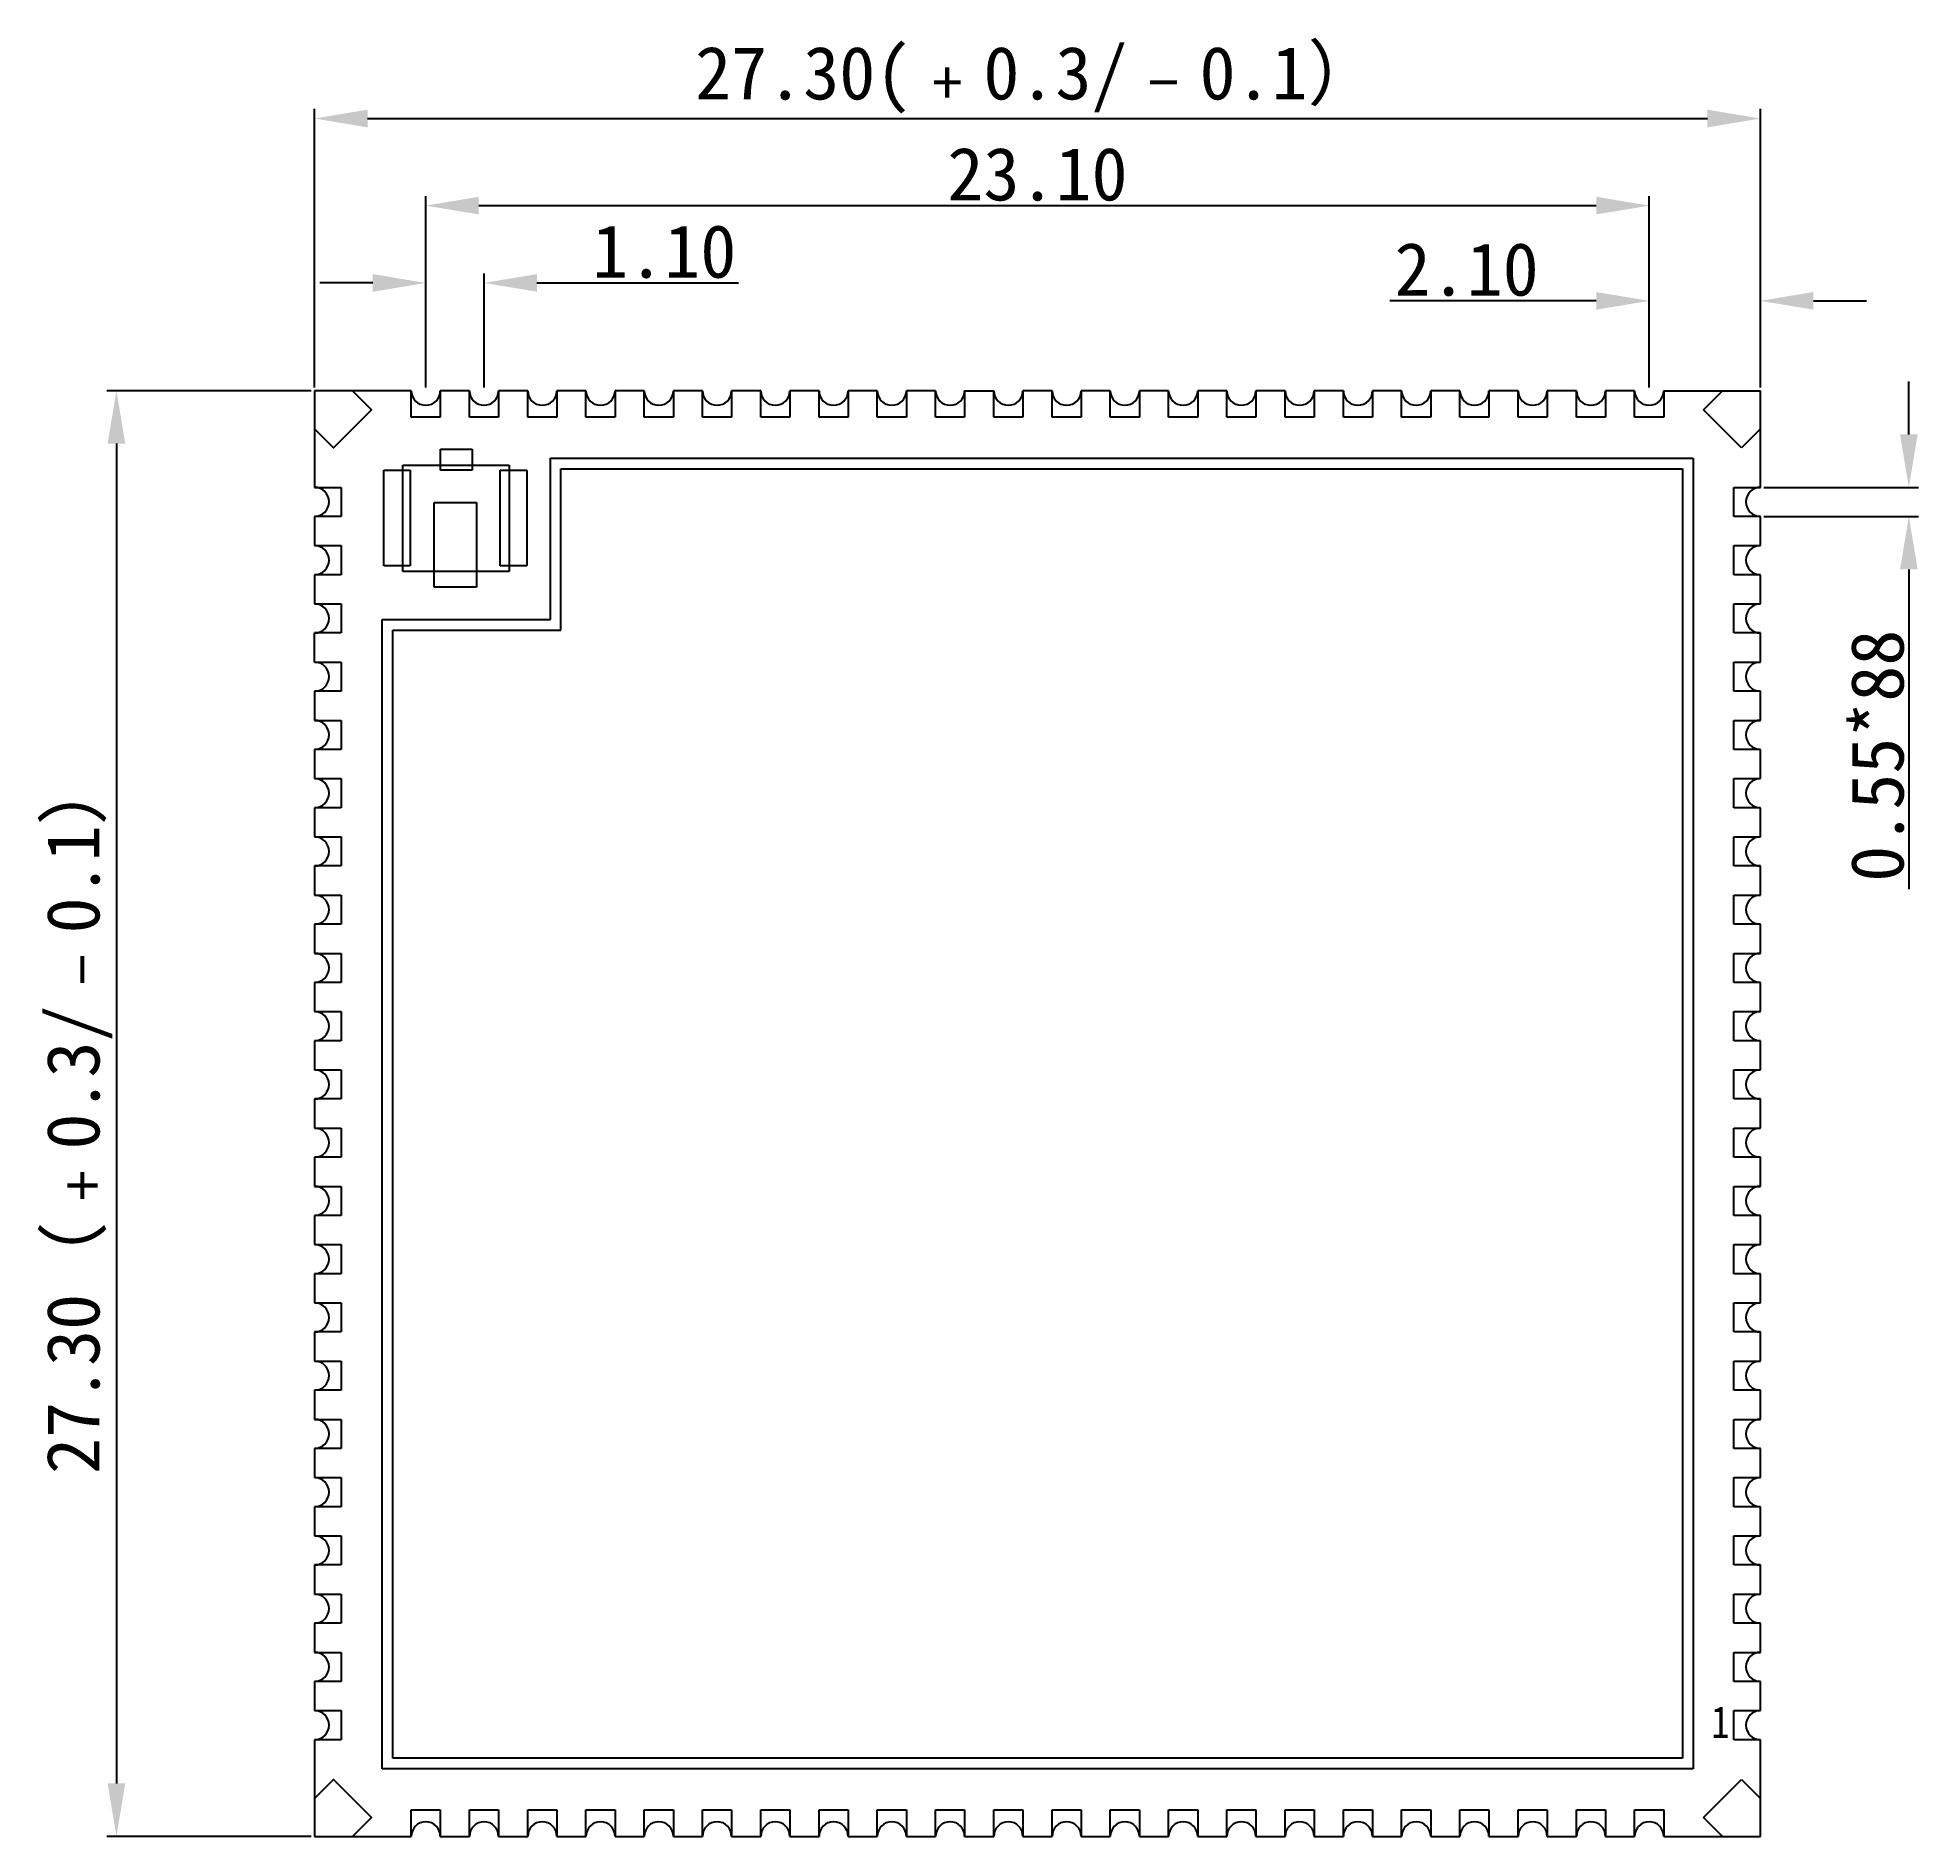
# Model space of a CAD drawing. Extents: x -18.8 to 16.7, y -13.7 to 20.3.
import ezdxf
from ezdxf.enums import TextEntityAlignment as Align

# ---------------------------------------------------------------- set-up
doc = ezdxf.new("R2010")
doc.units = 0
doc.header["$MEASUREMENT"] = 0
doc.layers.get('0').update_dxf_attribs({"linetype": 'CONTINUOUS'})
doc.layers.get('Defpoints').update_dxf_attribs({"linetype": 'CONTINUOUS'})
doc.layers.add('PG_SILKSCREEN_TOP', color=85, linetype='CONTINUOUS')
doc.layers.add('PIN_TOP', color=80, linetype='CONTINUOUS')
doc.styles.get("Standard").update_dxf_attribs({"font": 'SimSun.ttf'})
doc.dimstyles.get("Standard").update_dxf_attribs({"dimtxt": 1, "dimasz": 1, "dimexe": 0.18, "dimexo": 0.0625, "dimgap": 0.09, "dimtad": 1, "dimzin": 0, "dimdsep": 46, "dimtxsty": 'STANDARD', "dimcen": 0.09, "dimadec": 0, "dimazin": 0, "dimtfac": 1, "dimtofl": 0, "dimtmove": 0, "dimatfit": 3, "dimfxl": 1, "dimtolj": 1, "dimtzin": 0, "dimarcsym": 0})

# ---------------------------------------------------------------- blocks, each defined once
blk = doc.blocks.new('*D15')
at = {"color": 0, "linetype": 'Continuous', "lineweight": -2, "transparency": 16777216}
for p, q in [((-12.501, 15.669), (-13.501, 15.669)), ((-11.501, 13.696), (-11.501, 15.849)), ((-10.401, 13.696), (-10.401, 15.849)), ((-9.401, 15.669), (-5.595, 15.669))]:
    blk.add_line(p, q, dxfattribs=at)
at = {"color": 0, "linetype": 'Continuous', "transparency": 16777216}
for points in [[(-12.501, 15.836), (-12.501, 15.503), (-11.501, 15.669)], [(-9.401, 15.836), (-9.401, 15.503), (-10.401, 15.669)]]:
    blk.add_solid(points, dxfattribs=at)
at = {"layer": 'Defpoints', "color": 0, "linetype": 'Continuous', "transparency": 16777216}
for p in [(-10.401, 15.669), (-11.501, 13.634), (-10.401, 13.634)]:
    blk.add_point(p, dxfattribs=at)
at = {"color": 0, "linetype": 'Continuous', "transparency": 16777216, "insert": (-6.998, 16.259), "char_height": 1, "attachment_point": 5}
blk.add_mtext('\\A1;1.10', dxfattribs=at)
blk = doc.blocks.new('*D16')
at = {"color": 0, "linetype": 'Continuous', "lineweight": -2, "transparency": 16777216}
for p, q in [((-13.601, 13.696), (-13.601, 18.954)), ((13.699, 13.696), (13.699, 18.954)), ((-12.601, 18.774), (12.699, 18.774))]:
    blk.add_line(p, q, dxfattribs=at)
at = {"color": 0, "linetype": 'Continuous', "transparency": 16777216}
for points in [[(-12.601, 18.941), (-12.601, 18.607), (-13.601, 18.774)], [(12.699, 18.941), (12.699, 18.607), (13.699, 18.774)]]:
    blk.add_solid(points, dxfattribs=at)
at = {"layer": 'Defpoints', "color": 0, "linetype": 'Continuous', "transparency": 16777216}
for p in [(13.699, 18.774), (-13.601, 13.634), (13.699, 13.634)]:
    blk.add_point(p, dxfattribs=at)
at = {"color": 0, "linetype": 'Continuous', "transparency": 16777216, "insert": (0.049, 19.501), "char_height": 1, "attachment_point": 5}
blk.add_mtext('\\A1;27.30{\\fSimSun|b0|i0|c134|p2;(\\fSimSun|b0|i0|c136|p2;﹢\\fSimSun|b0|i0|c134|p2;0.3/\\fSimSun|b0|i0|c136|p2;﹣\\fSimSun|b0|i0|c134|p2;0.1）}', dxfattribs=at)
blk = doc.blocks.new('*D17')
at = {"layer": 'Defpoints', "color": 0, "linetype": 'Continuous', "transparency": 16777216}
for p in [(-13.601, 13.634), (-17.341, -13.666), (-13.601, -13.666)]:
    blk.add_point(p, dxfattribs=at)
at = {"layer": 'PG_SILKSCREEN_TOP', "color": 0, "linetype": 'Continuous', "lineweight": -2, "transparency": 16777216}
for p, q in [((-13.663, 13.634), (-17.521, 13.634)), ((-17.341, 12.634), (-17.341, -12.666)), ((-13.663, -13.666), (-17.521, -13.666))]:
    blk.add_line(p, q, dxfattribs=at)
at = {"layer": 'PG_SILKSCREEN_TOP', "color": 0, "linetype": 'Continuous', "transparency": 16777216}
for points in [[(-17.508, 12.634), (-17.175, 12.634), (-17.341, 13.634)], [(-17.508, -12.666), (-17.175, -12.666), (-17.341, -13.666)]]:
    blk.add_solid(points, dxfattribs=at)
at = {"layer": 'PG_SILKSCREEN_TOP', "color": 0, "linetype": 'Continuous', "transparency": 16777216, "insert": (-18.04, -0.016), "char_height": 1, "attachment_point": 5, "rotation": 90}
blk.add_mtext('\\A1;27.30{\\fSimSun|b0|i0|c134|p2;（\\fSimSun|b0|i0|c136|p2;﹢}0.3{\\fSimSun|b0|i0|c134|p2;/\\fSimSun|b0|i0|c136|p2;﹣}0.1{\\fSimSun|b0|i0|c134|p2;）}', dxfattribs=at)
blk = doc.blocks.new('*D19')
at = {"layer": 'Defpoints', "color": 0, "linetype": 'Continuous', "transparency": 16777216}
for p in [(11.599, 15.331), (11.599, 13.634), (13.699, 13.634)]:
    blk.add_point(p, dxfattribs=at)
at = {"layer": 'PG_SILKSCREEN_TOP', "color": 0, "linetype": 'Continuous', "lineweight": -2, "transparency": 16777216}
for p, q in [((10.599, 15.331), (6.704, 15.331)), ((11.599, 13.696), (11.599, 15.511)), ((13.699, 13.696), (13.699, 15.511)), ((14.699, 15.331), (15.699, 15.331))]:
    blk.add_line(p, q, dxfattribs=at)
at = {"layer": 'PG_SILKSCREEN_TOP', "color": 0, "linetype": 'Continuous', "transparency": 16777216}
for points in [[(10.599, 15.497), (10.599, 15.164), (11.599, 15.331)], [(14.699, 15.497), (14.699, 15.164), (13.699, 15.331)]]:
    blk.add_solid(points, dxfattribs=at)
at = {"layer": 'PG_SILKSCREEN_TOP', "color": 0, "linetype": 'Continuous', "transparency": 16777216, "insert": (8.152, 15.921), "char_height": 1, "attachment_point": 5}
blk.add_mtext('\\A1;2.10', dxfattribs=at)
blk = doc.blocks.new('*D20')
at = {"layer": 'Defpoints', "color": 0, "linetype": 'Continuous', "transparency": 16777216}
for p in [(11.599, 17.129), (-11.501, 13.634), (11.599, 13.634)]:
    blk.add_point(p, dxfattribs=at)
at = {"layer": 'PG_SILKSCREEN_TOP', "color": 0, "linetype": 'Continuous', "lineweight": -2, "transparency": 16777216}
for p, q in [((-11.501, 13.696), (-11.501, 17.309)), ((-10.501, 17.129), (10.599, 17.129)), ((11.599, 13.696), (11.599, 17.309))]:
    blk.add_line(p, q, dxfattribs=at)
at = {"layer": 'PG_SILKSCREEN_TOP', "color": 0, "linetype": 'Continuous', "transparency": 16777216}
for points in [[(-10.501, 17.296), (-10.501, 16.963), (-11.501, 17.129)], [(10.599, 17.296), (10.599, 16.963), (11.599, 17.129)]]:
    blk.add_solid(points, dxfattribs=at)
at = {"layer": 'PG_SILKSCREEN_TOP', "color": 0, "linetype": 'Continuous', "transparency": 16777216, "insert": (0.049, 17.719), "char_height": 1, "attachment_point": 5}
blk.add_mtext('\\A1;23.10', dxfattribs=at)
blk = doc.blocks.new('*D21')
at = {"layer": 'Defpoints', "color": 0, "linetype": 'Continuous', "transparency": 16777216}
for p in [(13.699, 11.809), (13.699, 11.259), (16.501, 11.259)]:
    blk.add_point(p, dxfattribs=at)
at = {"layer": 'PG_SILKSCREEN_TOP', "color": 0, "linetype": 'Continuous', "lineweight": -2, "transparency": 16777216}
for p, q in [((16.501, 12.809), (16.501, 13.809)), ((13.762, 11.809), (16.681, 11.809)), ((13.762, 11.259), (16.681, 11.259)), ((16.501, 10.259), (16.501, 4.224))]:
    blk.add_line(p, q, dxfattribs=at)
at = {"layer": 'PG_SILKSCREEN_TOP', "color": 0, "linetype": 'Continuous', "transparency": 16777216}
for points in [[(16.335, 12.809), (16.668, 12.809), (16.501, 11.809)], [(16.335, 10.259), (16.668, 10.259), (16.501, 11.259)]]:
    blk.add_solid(points, dxfattribs=at)
at = {"layer": 'PG_SILKSCREEN_TOP', "color": 0, "linetype": 'Continuous', "transparency": 16777216, "insert": (15.911, 6.741), "char_height": 1, "attachment_point": 5, "rotation": 90}
blk.add_mtext('\\A1;0.55*88', dxfattribs=at)

msp = doc.modelspace()

# ---------------------------------------------------------------- linework, layer by layer
at = {"layer": 'PG_SILKSCREEN_TOP', "color": 0, "linetype": 'Continuous'}
for p, q in [((-11.776, 13.634), (-13.601, 13.634)), ((-13.601, 13.634), (-13.601, 11.809)), ((-10.676, 13.633), (-11.226, 13.633)), ((-9.576, 13.633), (-10.126, 13.633)), ((-8.476, 13.633), (-9.026, 13.633)), ((-7.376, 13.634), (-7.926, 13.634)), ((-6.276, 13.634), (-6.826, 13.633)), ((-5.176, 13.634), (-5.726, 13.633)), ((-4.076, 13.634), (-4.626, 13.634)), ((-2.976, 13.633), (-3.526, 13.633)), ((-1.876, 13.633), (-2.426, 13.633)), ((-0.776, 13.623), (-1.326, 13.623)), ((0.324, 13.634), (-0.226, 13.634)), ((1.424, 13.634), (0.874, 13.633)), ((2.524, 13.634), (1.974, 13.633)), ((3.624, 13.634), (3.074, 13.634)), ((4.724, 13.634), (4.174, 13.634)), ((5.824, 13.633), (5.274, 13.633)), ((6.924, 13.633), (6.374, 13.634)), ((8.024, 13.634), (7.474, 13.634)), ((9.124, 13.634), (8.574, 13.634)), ((10.224, 13.634), (9.674, 13.633)), ((11.324, 13.634), (10.774, 13.634)), ((11.874, 13.634), (13.699, 13.634)), ((13.699, 11.809), (13.699, 13.634)), ((-13.601, 11.259), (-13.601, 10.709)), ((13.699, 10.709), (13.699, 11.259)), ((-13.601, 10.159), (-13.601, 9.609)), ((13.699, 9.609), (13.699, 10.159)), ((-13.6, 8.509), (-13.601, 9.059)), ((13.699, 8.509), (13.699, 9.059)), ((-13.601, 7.959), (-13.601, 7.409)), ((13.699, 7.409), (13.699, 7.959)), ((-13.6, 6.859), (-13.6, 6.309)), ((13.699, 6.309), (13.699, 6.859)), ((-13.601, 5.759), (-13.601, 5.209)), ((13.699, 5.209), (13.698, 5.759)), ((-13.601, 4.659), (-13.601, 4.109)), ((13.699, 4.109), (13.699, 4.659)), ((-13.601, 3.559), (-13.601, 3.009)), ((13.699, 3.009), (13.699, 3.559)), ((-13.601, 2.459), (-13.6, 1.909)), ((13.699, 1.909), (13.699, 2.459)), ((-13.601, 1.359), (-13.6, 0.809)), ((13.699, 0.809), (13.699, 1.359)), ((-13.601, 0.259), (-13.601, -0.291)), ((13.699, -0.291), (13.699, 0.259)), ((-13.6, -0.841), (-13.6, -1.391)), ((13.699, -1.391), (13.698, -0.841)), ((-13.601, -1.941), (-13.601, -2.491)), ((13.699, -2.491), (13.698, -1.941)), ((-13.6, -3.041), (-13.6, -3.591)), ((13.699, -3.591), (13.699, -3.041)), ((-13.601, -4.141), (-13.601, -4.691)), ((13.699, -4.691), (13.699, -4.141)), ((-13.601, -5.241), (-13.601, -5.791)), ((13.699, -5.791), (13.699, -5.241)), ((-13.601, -6.341), (-13.601, -6.891)), ((13.699, -6.891), (13.699, -6.341)), ((-13.601, -7.441), (-13.601, -7.991)), ((13.699, -7.991), (13.699, -7.441)), ((-13.601, -8.541), (-13.601, -9.091)), ((13.699, -9.091), (13.699, -8.541)), ((-13.601, -9.641), (-13.601, -10.191)), ((13.699, -10.191), (13.699, -9.641)), ((-13.601, -10.741), (-13.601, -11.291)), ((13.699, -11.291), (13.698, -10.741)), ((-13.601, -11.841), (-13.601, -13.666)), ((13.699, -13.666), (13.699, -11.841)), ((-13.601, -13.666), (-11.776, -13.666)), ((-11.226, -13.666), (-10.676, -13.666)), ((-10.126, -13.666), (-9.576, -13.666)), ((-9.026, -13.666), (-8.476, -13.666)), ((-7.926, -13.666), (-7.376, -13.666)), ((-6.826, -13.666), (-6.276, -13.666)), ((-5.726, -13.666), (-5.176, -13.666)), ((-4.626, -13.666), (-4.076, -13.666)), ((-3.526, -13.666), (-2.976, -13.666)), ((-2.426, -13.666), (-1.876, -13.666)), ((-1.326, -13.666), (-0.776, -13.666)), ((-0.226, -13.666), (0.324, -13.666)), ((0.874, -13.666), (1.424, -13.666)), ((1.974, -13.666), (2.524, -13.666)), ((3.074, -13.666), (3.624, -13.666)), ((4.174, -13.666), (4.724, -13.666)), ((5.274, -13.666), (5.824, -13.666)), ((6.374, -13.666), (6.924, -13.666)), ((7.474, -13.666), (8.024, -13.666)), ((8.574, -13.666), (9.124, -13.666)), ((9.674, -13.666), (10.224, -13.666)), ((10.774, -13.666), (11.324, -13.666)), ((11.874, -13.666), (13.699, -13.666))]:
    msp.add_line(p, q, dxfattribs=at)
at = {"layer": 'PG_SILKSCREEN_TOP', "color": 0}
for p, q in [((-11.935, 10.221), (-11.935, 12.231)), ((-11.935, 12.231), (-9.925, 12.231)), ((-9.925, 12.231), (-9.925, 10.221)), ((-9.148, 12.361), (12.426, 12.361)), ((-9.148, 9.313), (-9.148, 12.361)), ((-8.948, 12.161), (12.226, 12.161)), ((-8.948, 9.113), (-8.948, 12.161)), ((12.226, 12.161), (12.226, -12.188)), ((12.426, 12.361), (12.426, -12.388)), ((-9.925, 10.221), (-11.935, 10.221)), ((-12.323, 9.313), (-9.148, 9.313)), ((-12.323, -12.388), (-12.323, 9.313)), ((-12.123, 9.113), (-8.948, 9.113)), ((-12.123, -12.188), (-12.123, 9.113)), ((12.426, -12.388), (-12.323, -12.388)), ((12.226, -12.188), (-12.123, -12.188))]:
    msp.add_line(p, q, dxfattribs=at)
at = {"layer": 'PG_SILKSCREEN_TOP', "color": 0, "linetype": 'Continuous'}
for centre, start, end in [((-11.501, 13.634), 180, 0), ((-10.401, 13.634), 180, 0), ((-9.301, 13.634), 180, 0), ((-8.201, 13.634), 180, 0), ((-7.101, 13.634), 180, 0), ((-6.001, 13.634), 180, 0), ((-4.901, 13.634), 180, 0), ((-3.801, 13.634), 180, 0), ((-2.701, 13.634), 180, 0), ((-1.601, 13.634), 180, 0), ((-0.501, 13.634), 180, 0), ((0.599, 13.634), 180, 0), ((1.699, 13.634), 180, 0), ((2.799, 13.634), 180, 0), ((3.899, 13.634), 180, 0), ((4.999, 13.634), 180, 0), ((6.099, 13.634), 180, 0), ((7.199, 13.634), 180, 0), ((8.299, 13.634), 180, 0), ((9.399, 13.634), 180, 0), ((10.499, 13.634), 180, 0), ((11.599, 13.634), 180, 0), ((-13.601, 11.534), 270, 90), ((13.699, 11.534), 90.0001, 269.9999), ((-13.601, 10.434), 270, 90), ((13.699, 10.434), 90.0001, 269.9999), ((-13.601, 9.334), 270, 90), ((13.699, 9.334), 90.0001, 269.9999), ((-13.601, 8.234), 270, 90), ((13.699, 8.234), 90.0001, 269.9999), ((-13.601, 7.134), 270, 90), ((13.699, 7.134), 90.0001, 269.9999), ((-13.601, 6.034), 270, 90), ((13.699, 6.034), 90.0001, 269.9999), ((-13.601, 4.934), 270, 90), ((13.699, 4.934), 90.0001, 269.9999), ((-13.601, 3.834), 270, 90), ((13.699, 3.834), 90.0001, 269.9999), ((-13.601, 2.734), 270, 90), ((13.699, 2.734), 90.0001, 269.9999), ((-13.601, 1.634), 270, 90), ((13.699, 1.634), 90.0001, 269.9999), ((-13.601, 0.534), 270, 90), ((13.699, 0.534), 90.0001, 269.9999), ((-13.601, -0.566), 270, 90), ((13.699, -0.566), 90.0001, 269.9999), ((-13.601, -1.666), 270, 90), ((13.699, -1.666), 90.0001, 269.9999), ((-13.601, -2.766), 270, 90), ((13.699, -2.766), 90.0001, 269.9999), ((-13.601, -3.866), 270, 90), ((13.699, -3.866), 90.0001, 269.9999), ((-13.601, -4.966), 270, 90), ((13.699, -4.966), 90.0001, 269.9999), ((-13.601, -6.066), 270, 90), ((13.699, -6.066), 90.0001, 269.9999), ((-13.601, -7.166), 270, 90), ((13.699, -7.166), 90.0001, 269.9999), ((-13.601, -8.266), 270, 90), ((13.699, -8.266), 90.0001, 269.9999), ((-13.601, -9.366), 270, 90), ((13.699, -9.366), 90.0001, 269.9999), ((-13.601, -10.466), 270, 90), ((13.699, -10.466), 90.0001, 269.9999), ((-13.601, -11.566), 270, 90), ((13.699, -11.566), 90.0001, 269.9999), ((-11.501, -13.666), 0.0001, 179.9999), ((-10.401, -13.666), 0.0001, 179.9999), ((-9.301, -13.666), 0.0001, 179.9999), ((-8.201, -13.666), 0.0001, 179.9999), ((-7.101, -13.666), 0.0001, 179.9999), ((-6.001, -13.666), 0.0001, 179.9999), ((-4.901, -13.666), 0.0001, 179.9999), ((-3.801, -13.666), 0.0001, 179.9999), ((-2.701, -13.666), 0.0001, 179.9999), ((-1.601, -13.666), 0.0001, 179.9999), ((-0.501, -13.666), 0.0001, 179.9999), ((0.599, -13.666), 0.0001, 179.9999), ((1.699, -13.666), 0.0001, 179.9999), ((2.799, -13.666), 0.0001, 179.9999), ((3.899, -13.666), 0.0001, 179.9999), ((4.999, -13.666), 0.0001, 179.9999), ((6.099, -13.666), 0.0001, 179.9999), ((7.199, -13.666), 0.0001, 179.9999), ((8.299, -13.666), 0.0001, 179.9999), ((9.399, -13.666), 0.0001, 179.9999), ((10.499, -13.666), 0.0001, 179.9999), ((11.599, -13.666), 0.0001, 179.9999)]:
    msp.add_arc(centre, 0.275, start, end, dxfattribs=at)
at = {"layer": 'PIN_TOP', "color": 0}
for p, q in [((-11.776, 13.134), (-11.776, 13.634)), ((-11.226, 13.634), (-11.226, 13.134)), ((-10.676, 13.134), (-10.676, 13.634)), ((-10.126, 13.634), (-10.126, 13.134)), ((-9.576, 13.134), (-9.576, 13.634)), ((-9.026, 13.634), (-9.026, 13.134)), ((-8.476, 13.134), (-8.476, 13.634)), ((-7.926, 13.634), (-7.926, 13.134)), ((-7.376, 13.134), (-7.376, 13.634)), ((-6.826, 13.634), (-6.826, 13.134)), ((-6.276, 13.134), (-6.276, 13.634)), ((-5.726, 13.634), (-5.726, 13.134)), ((-5.176, 13.134), (-5.176, 13.634)), ((-4.626, 13.634), (-4.626, 13.134)), ((-4.076, 13.134), (-4.076, 13.634)), ((-3.526, 13.634), (-3.526, 13.134)), ((-2.976, 13.134), (-2.976, 13.634)), ((-2.426, 13.634), (-2.426, 13.134)), ((-1.876, 13.134), (-1.876, 13.634)), ((-1.326, 13.634), (-1.326, 13.134)), ((-0.776, 13.134), (-0.776, 13.634)), ((-0.226, 13.634), (-0.226, 13.134)), ((0.324, 13.134), (0.324, 13.634)), ((0.874, 13.634), (0.874, 13.134)), ((1.424, 13.134), (1.424, 13.634)), ((1.974, 13.634), (1.974, 13.134)), ((2.524, 13.134), (2.524, 13.634)), ((3.074, 13.634), (3.074, 13.134)), ((3.624, 13.134), (3.624, 13.634)), ((4.174, 13.634), (4.174, 13.134)), ((4.724, 13.134), (4.724, 13.634)), ((5.274, 13.634), (5.274, 13.134)), ((5.824, 13.134), (5.824, 13.634)), ((6.374, 13.634), (6.374, 13.134)), ((6.924, 13.134), (6.924, 13.634)), ((7.474, 13.634), (7.474, 13.134)), ((8.024, 13.134), (8.024, 13.634)), ((8.574, 13.634), (8.574, 13.134)), ((9.124, 13.134), (9.124, 13.634)), ((9.674, 13.634), (9.674, 13.134)), ((10.224, 13.134), (10.224, 13.634)), ((10.774, 13.634), (10.774, 13.134)), ((11.324, 13.134), (11.324, 13.634)), ((11.874, 13.634), (11.874, 13.134)), ((12.622, 13.274), (12.981, 13.634)), ((13.34, 12.556), (12.622, 13.274)), ((-11.226, 13.134), (-11.776, 13.134)), ((-10.126, 13.134), (-10.676, 13.134)), ((-9.026, 13.134), (-9.576, 13.134)), ((-7.926, 13.134), (-8.476, 13.134)), ((-6.826, 13.134), (-7.376, 13.134)), ((-5.726, 13.134), (-6.276, 13.134)), ((-4.626, 13.134), (-5.176, 13.134)), ((-3.526, 13.134), (-4.076, 13.134)), ((-2.426, 13.134), (-2.976, 13.134)), ((-1.326, 13.134), (-1.876, 13.134)), ((-0.226, 13.134), (-0.776, 13.134)), ((0.874, 13.134), (0.324, 13.134)), ((1.974, 13.134), (1.424, 13.134)), ((3.074, 13.134), (2.524, 13.134)), ((4.174, 13.134), (3.624, 13.134)), ((5.274, 13.134), (4.724, 13.134)), ((6.374, 13.134), (5.824, 13.134)), ((7.474, 13.134), (6.924, 13.134)), ((8.574, 13.134), (8.024, 13.134)), ((9.674, 13.134), (9.124, 13.134)), ((10.774, 13.134), (10.224, 13.134)), ((11.874, 13.134), (11.324, 13.134)), ((13.699, 12.915), (13.34, 12.556)), ((-11.225, 12.131), (-11.225, 12.531)), ((-11.225, 12.531), (-10.625, 12.531)), ((-10.625, 12.531), (-10.625, 12.131)), ((-12.295, 10.33), (-12.295, 12.131)), ((-12.295, 12.131), (-11.795, 12.131)), ((-11.795, 12.131), (-11.795, 10.33)), ((-10.625, 12.131), (-11.225, 12.131)), ((-10.095, 10.33), (-10.095, 12.131)), ((-10.095, 12.131), (-9.595, 12.131)), ((-9.595, 12.131), (-9.595, 10.33)), ((-13.601, 11.809), (-13.101, 11.809)), ((-13.101, 11.809), (-13.101, 11.259)), ((13.199, 11.259), (13.199, 11.809)), ((13.199, 11.809), (13.699, 11.809)), ((-11.345, 9.921), (-11.345, 11.52)), ((-11.345, 11.52), (-10.545, 11.52)), ((-10.545, 11.52), (-10.545, 9.921)), ((-13.101, 11.259), (-13.601, 11.259)), ((13.699, 11.259), (13.199, 11.259)), ((-13.601, 10.709), (-13.101, 10.709)), ((-13.101, 10.709), (-13.101, 10.159)), ((13.199, 10.159), (13.199, 10.709)), ((13.199, 10.709), (13.699, 10.709)), ((-11.795, 10.33), (-12.295, 10.33)), ((-9.595, 10.33), (-10.095, 10.33)), ((-13.101, 10.159), (-13.601, 10.159)), ((13.699, 10.159), (13.199, 10.159)), ((-13.601, 9.609), (-13.101, 9.609)), ((-13.101, 9.609), (-13.101, 9.059)), ((-10.545, 9.921), (-11.345, 9.921)), ((13.199, 9.059), (13.199, 9.609)), ((13.199, 9.609), (13.699, 9.609)), ((-13.101, 9.059), (-13.601, 9.059)), ((13.699, 9.059), (13.199, 9.059)), ((-13.601, 8.509), (-13.101, 8.509)), ((-13.101, 8.509), (-13.101, 7.959)), ((13.199, 7.959), (13.199, 8.509)), ((13.199, 8.509), (13.699, 8.509)), ((-13.101, 7.959), (-13.601, 7.959)), ((13.699, 7.959), (13.199, 7.959)), ((-13.601, 7.409), (-13.101, 7.409)), ((-13.101, 7.409), (-13.101, 6.859)), ((13.199, 6.859), (13.199, 7.409)), ((13.199, 7.409), (13.699, 7.409)), ((-13.101, 6.859), (-13.601, 6.859)), ((13.699, 6.859), (13.199, 6.859)), ((-13.601, 6.309), (-13.101, 6.309)), ((-13.101, 6.309), (-13.101, 5.759)), ((13.199, 5.759), (13.199, 6.309)), ((13.199, 6.309), (13.699, 6.309)), ((-13.101, 5.759), (-13.601, 5.759)), ((13.699, 5.759), (13.199, 5.759)), ((-13.601, 5.209), (-13.101, 5.209)), ((-13.101, 5.209), (-13.101, 4.659)), ((13.199, 4.659), (13.199, 5.209)), ((13.199, 5.209), (13.699, 5.209)), ((-13.101, 4.659), (-13.601, 4.659)), ((13.699, 4.659), (13.199, 4.659)), ((-13.601, 4.109), (-13.101, 4.109)), ((-13.101, 4.109), (-13.101, 3.559)), ((13.199, 3.559), (13.199, 4.109)), ((13.199, 4.109), (13.699, 4.109)), ((-13.101, 3.559), (-13.601, 3.559)), ((13.699, 3.559), (13.199, 3.559)), ((-13.601, 3.009), (-13.101, 3.009)), ((-13.101, 3.009), (-13.101, 2.459)), ((13.199, 2.459), (13.199, 3.009)), ((13.199, 3.009), (13.699, 3.009)), ((-13.101, 2.459), (-13.601, 2.459)), ((13.699, 2.459), (13.199, 2.459)), ((-13.601, 1.909), (-13.101, 1.909)), ((-13.101, 1.909), (-13.101, 1.359)), ((13.199, 1.359), (13.199, 1.909)), ((13.199, 1.909), (13.699, 1.909)), ((-13.101, 1.359), (-13.601, 1.359)), ((13.699, 1.359), (13.199, 1.359)), ((-13.601, 0.809), (-13.101, 0.809)), ((-13.101, 0.809), (-13.101, 0.259)), ((13.199, 0.259), (13.199, 0.809)), ((13.199, 0.809), (13.699, 0.809)), ((-13.101, 0.259), (-13.601, 0.259)), ((13.699, 0.259), (13.199, 0.259)), ((-13.601, -0.291), (-13.101, -0.291)), ((-13.101, -0.291), (-13.101, -0.841)), ((13.199, -0.841), (13.199, -0.291)), ((13.199, -0.291), (13.699, -0.291)), ((-13.101, -0.841), (-13.601, -0.841)), ((13.699, -0.841), (13.199, -0.841)), ((-13.601, -1.391), (-13.101, -1.391)), ((-13.101, -1.391), (-13.101, -1.941)), ((13.199, -1.941), (13.199, -1.391)), ((13.199, -1.391), (13.699, -1.391)), ((-13.101, -1.941), (-13.601, -1.941)), ((13.699, -1.941), (13.199, -1.941)), ((-13.601, -2.491), (-13.101, -2.491)), ((-13.101, -2.491), (-13.101, -3.041)), ((13.199, -3.041), (13.199, -2.491)), ((13.199, -2.491), (13.699, -2.491)), ((-13.101, -3.041), (-13.601, -3.041)), ((13.699, -3.041), (13.199, -3.041)), ((-13.601, -3.591), (-13.101, -3.591)), ((-13.101, -3.591), (-13.101, -4.141)), ((13.199, -4.141), (13.199, -3.591)), ((13.199, -3.591), (13.699, -3.591)), ((-13.101, -4.141), (-13.601, -4.141)), ((13.699, -4.141), (13.199, -4.141)), ((-13.601, -4.691), (-13.101, -4.691)), ((-13.101, -4.691), (-13.101, -5.241)), ((13.199, -5.241), (13.199, -4.691)), ((13.199, -4.691), (13.699, -4.691)), ((-13.101, -5.241), (-13.601, -5.241)), ((13.699, -5.241), (13.199, -5.241)), ((-13.601, -5.791), (-13.101, -5.791)), ((-13.101, -5.791), (-13.101, -6.341)), ((13.199, -6.341), (13.199, -5.791)), ((13.199, -5.791), (13.699, -5.791)), ((-13.101, -6.341), (-13.601, -6.341)), ((13.699, -6.341), (13.199, -6.341)), ((-13.601, -6.891), (-13.101, -6.891)), ((-13.101, -6.891), (-13.101, -7.441)), ((13.199, -7.441), (13.199, -6.891)), ((13.199, -6.891), (13.699, -6.891)), ((-13.101, -7.441), (-13.601, -7.441)), ((13.699, -7.441), (13.199, -7.441)), ((-13.601, -7.991), (-13.101, -7.991)), ((-13.101, -7.991), (-13.101, -8.541)), ((13.199, -8.541), (13.199, -7.991)), ((13.199, -7.991), (13.699, -7.991)), ((-13.101, -8.541), (-13.601, -8.541)), ((13.699, -8.541), (13.199, -8.541)), ((-13.601, -9.091), (-13.101, -9.091)), ((-13.101, -9.091), (-13.101, -9.641)), ((13.199, -9.641), (13.199, -9.091)), ((13.199, -9.091), (13.699, -9.091)), ((-13.101, -9.641), (-13.601, -9.641)), ((13.699, -9.641), (13.199, -9.641)), ((-13.601, -10.191), (-13.101, -10.191)), ((-13.101, -10.191), (-13.101, -10.741)), ((13.199, -10.741), (13.199, -10.191)), ((13.199, -10.191), (13.699, -10.191)), ((-13.101, -10.741), (-13.601, -10.741)), ((13.699, -10.741), (13.199, -10.741)), ((-13.601, -11.291), (-13.101, -11.291)), ((-13.101, -11.291), (-13.101, -11.841)), ((13.199, -11.841), (13.199, -11.291)), ((13.199, -11.291), (13.699, -11.291)), ((-13.101, -11.841), (-13.601, -11.841)), ((13.699, -11.841), (13.199, -11.841)), ((12.622, -13.307), (13.34, -12.589)), ((13.34, -12.589), (13.699, -12.948)), ((-11.776, -13.666), (-11.776, -13.166)), ((-11.776, -13.166), (-11.226, -13.166)), ((-11.226, -13.166), (-11.226, -13.666)), ((-10.676, -13.666), (-10.676, -13.166)), ((-10.676, -13.166), (-10.126, -13.166)), ((-10.126, -13.166), (-10.126, -13.666)), ((-9.576, -13.666), (-9.576, -13.166)), ((-9.576, -13.166), (-9.026, -13.166)), ((-9.026, -13.166), (-9.026, -13.666)), ((-8.476, -13.666), (-8.476, -13.166)), ((-8.476, -13.166), (-7.926, -13.166)), ((-7.926, -13.166), (-7.926, -13.666)), ((-7.376, -13.666), (-7.376, -13.166)), ((-7.376, -13.166), (-6.826, -13.166)), ((-6.826, -13.166), (-6.826, -13.666)), ((-6.276, -13.666), (-6.276, -13.166)), ((-6.276, -13.166), (-5.726, -13.166)), ((-5.726, -13.166), (-5.726, -13.666)), ((-5.176, -13.666), (-5.176, -13.166)), ((-5.176, -13.166), (-4.626, -13.166)), ((-4.626, -13.166), (-4.626, -13.666)), ((-4.076, -13.666), (-4.076, -13.166)), ((-4.076, -13.166), (-3.526, -13.166)), ((-3.526, -13.166), (-3.526, -13.666)), ((-2.976, -13.666), (-2.976, -13.166)), ((-2.976, -13.166), (-2.426, -13.166)), ((-2.426, -13.166), (-2.426, -13.666)), ((-1.876, -13.666), (-1.876, -13.166)), ((-1.876, -13.166), (-1.326, -13.166)), ((-1.326, -13.166), (-1.326, -13.666)), ((-0.776, -13.666), (-0.776, -13.166)), ((-0.776, -13.166), (-0.226, -13.166)), ((-0.226, -13.166), (-0.226, -13.666)), ((0.324, -13.666), (0.324, -13.166)), ((0.324, -13.166), (0.874, -13.166)), ((0.874, -13.166), (0.874, -13.666)), ((1.424, -13.666), (1.424, -13.166)), ((1.424, -13.166), (1.974, -13.166)), ((1.974, -13.166), (1.974, -13.666)), ((2.524, -13.666), (2.524, -13.166)), ((2.524, -13.166), (3.074, -13.166)), ((3.074, -13.166), (3.074, -13.666)), ((3.624, -13.666), (3.624, -13.166)), ((3.624, -13.166), (4.174, -13.166)), ((4.174, -13.166), (4.174, -13.666)), ((4.724, -13.666), (4.724, -13.166)), ((4.724, -13.166), (5.274, -13.166)), ((5.274, -13.166), (5.274, -13.666)), ((5.824, -13.666), (5.824, -13.166)), ((5.824, -13.166), (6.374, -13.166)), ((6.374, -13.166), (6.374, -13.666)), ((6.924, -13.666), (6.924, -13.166)), ((6.924, -13.166), (7.474, -13.166)), ((7.474, -13.166), (7.474, -13.666)), ((8.024, -13.666), (8.024, -13.166)), ((8.024, -13.166), (8.574, -13.166)), ((8.574, -13.166), (8.574, -13.666)), ((9.124, -13.666), (9.124, -13.166)), ((9.124, -13.166), (9.674, -13.166)), ((9.674, -13.166), (9.674, -13.666)), ((10.224, -13.666), (10.224, -13.166)), ((10.224, -13.166), (10.774, -13.166)), ((10.774, -13.166), (10.774, -13.666)), ((11.324, -13.666), (11.324, -13.166)), ((11.324, -13.166), (11.874, -13.166)), ((11.874, -13.166), (11.874, -13.666)), ((12.981, -13.666), (12.622, -13.307))]:
    msp.add_line(p, q, dxfattribs=at)
for points in [[(-12.882, 13.634), (-12.523, 13.274), (-13.242, 12.556), (-13.601, 12.915)], [(-13.601, -12.948), (-13.242, -12.589), (-12.523, -13.307), (-12.882, -13.666)]]:
    msp.add_lwpolyline(points, dxfattribs=at)

# ---------------------------------------------------------------- texts
at = {"layer": 'PG_SILKSCREEN_TOP', "color": 0, "width": 0.833333}
msp.add_text('1', height=0.6, dxfattribs=at).set_placement((12.942, -11.807), align=Align.CENTER)

# ---------------------------------------------------------------- dimensions: what is measured, and where the dimension line sits
at = {"linetype": 'Continuous'}
dim = msp.add_linear_dim(base=(13.699, 18.774), p1=(-13.601, 13.634), p2=(13.699, 13.634), text='<>{\\fSimSun|b0|i0|c134|p2;(\\fSimSun|b0|i0|c136|p2;﹢\\fSimSun|b0|i0|c134|p2;0.3/\\fSimSun|b0|i0|c136|p2;﹣\\fSimSun|b0|i0|c134|p2;0.1）}', dimstyle='Standard', dxfattribs=at)
dim.commit()
dim.dimension.update_dxf_attribs({"geometry": '*D16', "text_midpoint": (0.049, 18.774), "dimtype": 160})
dim = msp.add_linear_dim(base=(-10.401, 15.669), p1=(-11.501, 13.634), p2=(-10.401, 13.634), dimstyle='Standard', dxfattribs=at)
dim.commit()
dim.dimension.update_dxf_attribs({"geometry": '*D15', "text_midpoint": (-6.998, 16.259)})
at = {"layer": 'PG_SILKSCREEN_TOP', "color": 0, "linetype": 'Continuous'}
for base, p1, picture, middle in [((11.599, 17.129), (-11.501, 13.634), '*D20', (0.049, 17.719)), ((11.599, 15.331), (13.699, 13.634), '*D19', (8.152, 15.921))]:
    dim = msp.add_linear_dim(base=base, p1=p1, p2=(11.599, 13.634), dimstyle='Standard', dxfattribs=at)
    dim.commit()
    dim.dimension.update_dxf_attribs({"geometry": picture, "text_midpoint": middle})
for base, p1, p2, text, picture, middle in [((-17.341, -13.666), (-13.601, 13.634), (-13.601, -13.666), '<>{\\fSimSun|b0|i0|c134|p2;（\\fSimSun|b0|i0|c136|p2;﹢}0.3{\\fSimSun|b0|i0|c134|p2;/\\fSimSun|b0|i0|c136|p2;﹣}0.1{\\fSimSun|b0|i0|c134|p2;）}', '*D17', (-18.04, -0.016)), ((16.501, 11.259), (13.699, 11.809), (13.699, 11.259), '<>*88', '*D21', (15.911, 6.741))]:
    dim = msp.add_linear_dim(base=base, p1=p1, p2=p2, angle=90, text=text, dimstyle='Standard', dxfattribs=at)
    dim.commit()
    dim.dimension.update_dxf_attribs({"geometry": picture, "text_midpoint": middle})

doc.saveas('drawing.dxf')
